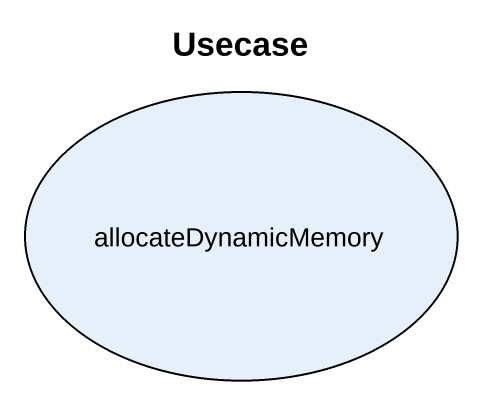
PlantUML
@startuml
title Usecase
usecase allocateDynamicMemory
@enduml
